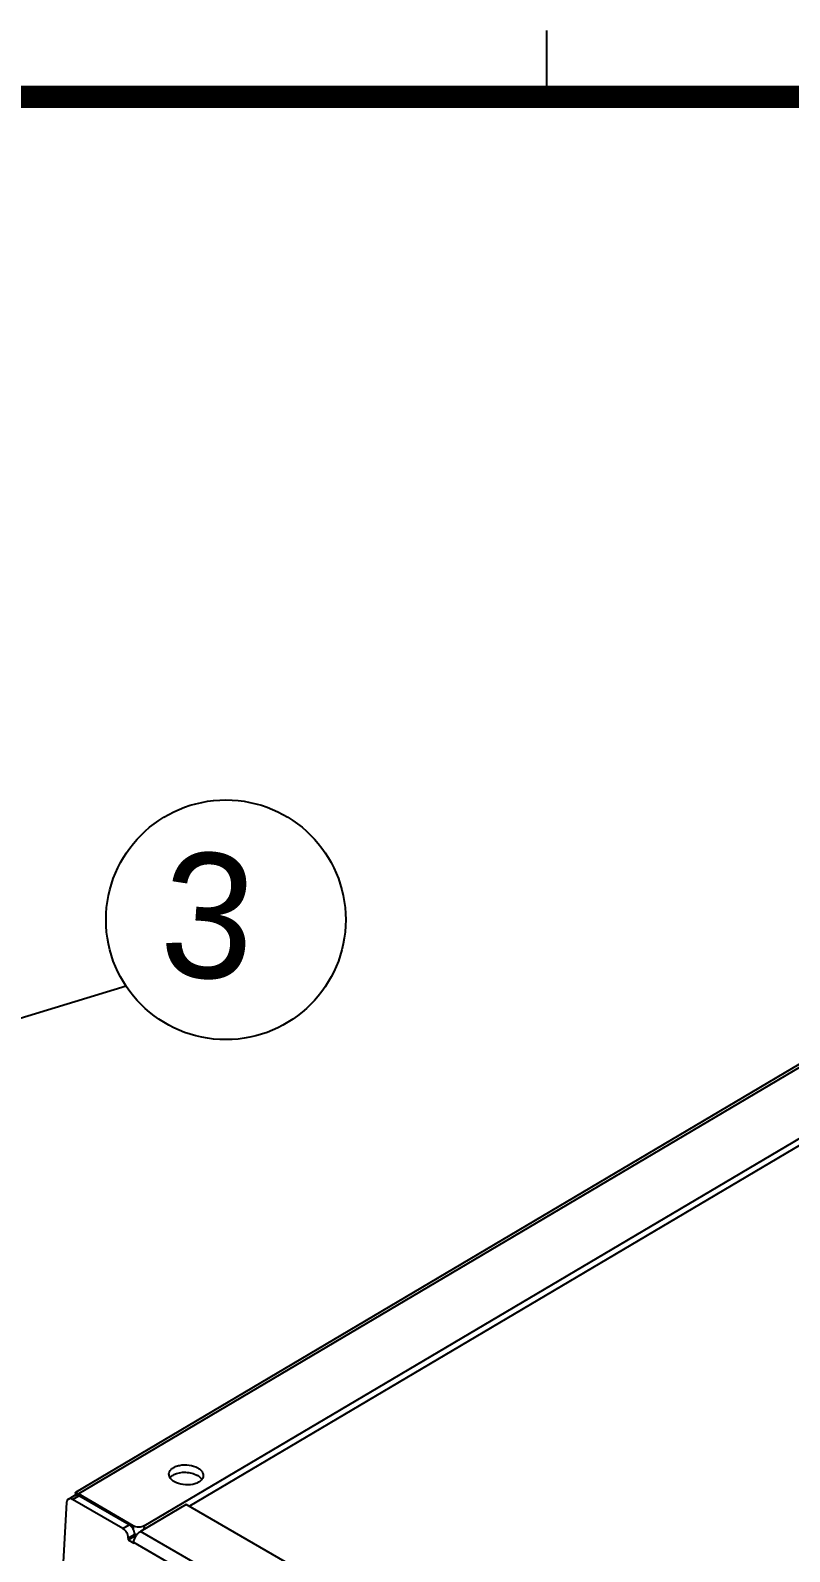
# Model space of a CAD drawing. Extents: x -425 to 6552, y -3049 to 3105.
# Drawn here: x 278.9 to 313.3, y -2076.4 to -2007.6 of the extents above; entities that cross this region are included whole.
import ezdxf

# ---------------------------------------------------------------- set-up
doc = ezdxf.new("R2010")
doc.units = 0
doc.layers.get('0').update_dxf_attribs({"linetype": 'CONTINUOUS'})
doc.layers.add('DIM', color=1, linetype='CONTINUOUS')
doc.styles.add('TEXTSTYLE_3', font='GOTHIC.TTF')

msp = doc.modelspace()

# ---------------------------------------------------------------- linework, layer by layer
msp.add_line((302.293, -2010.645), (302.293, -2007.645))
at = {"color": 7, "linetype": 'CONTINUOUS'}
for p, q in [((332.119, -2043.465), (280.974, -2073.708)), ((332.349, -2043.485), (281.113, -2073.782)), ((284.08, -2075.226), (334.848, -2045.207)), ((334.828, -2045.543), (286.131, -2074.339)), ((280.656, -2074.01), (280.938, -2073.844)), ((280.848, -2074.027), (281.13, -2073.861)), ((280.974, -2073.708), (280.967, -2073.827)), ((280.974, -2073.708), (280.974, -2073.708)), ((281.113, -2073.782), (281.109, -2073.85)), ((283.593, -2075.218), (281.113, -2073.782)), ((283.407, -2075.18), (281.13, -2073.861)), ((280.579, -2074.161), (279.065, -2100.725)), ((283.126, -2075.346), (280.848, -2074.027)), ((285.98, -2074.251), (283.914, -2075.473)), ((315.083, -2091.104), (285.98, -2074.251)), ((283.126, -2075.346), (283.407, -2075.18)), ((283.593, -2075.218), (283.584, -2075.37)), ((284.08, -2075.226), (284.072, -2075.379)), ((283.358, -2075.858), (283.64, -2075.691)), ((283.363, -2075.773), (283.358, -2075.858)), ((283.358, -2075.858), (283.611, -2076.004)), ((283.363, -2075.773), (283.644, -2075.607)), ((283.644, -2075.607), (283.64, -2075.691)), ((283.64, -2075.691), (283.691, -2075.721)), ((313.017, -2092.326), (283.914, -2075.473)), ((283.613, -2075.976), (283.611, -2076.004)), ((312.716, -2092.829), (283.613, -2075.976))]:
    msp.add_line(p, q, dxfattribs=at)
at = {"const_width": 1}
msp.add_lwpolyline([(552.293, -2010.645), (-247.707, -2010.645), (-247.707, -2560.645), (552.293, -2560.645)], close=True, dxfattribs=at)
at = {"color": 7, "linetype": 'CONTINUOUS'}
for centre, radius, start, end in [((285.559, -2073.286), 0.392, 138.92226, 142.23835), ((286.12, -2073.582), 0.739, 54.10063, 59.99648), ((277.31, -2080.357), 7.595, 59.95737, 60.21099), ((283.814, -2075.104), 0.512, 250.63338, 256.72148), ((283.33, -2075.589), 0.315, 356.77212, 0.34633), ((283.303, -2075.589), 0.342, 0.32214, 2.17522), ((283.826, -2075.058), 0.56, 256.67623, 260.33373), ((283.829, -2075.038), 0.579, 260.32326, 263.22382)]:
    msp.add_arc(centre, radius, start, end, dxfattribs=at)
for points, knots in [([(285.204, -2072.874), (285.206, -2072.83), (285.237, -2072.737), (285.343, -2072.624), (285.496, -2072.538), (285.756, -2072.46), (286.111, -2072.454), (286.389, -2072.537), (286.508, -2072.606)], [0, 0, 0, 0, 0.087517, 0.186754, 0.30308, 0.435509, 0.725354, 1, 1, 1, 1]), ([(285.452, -2073.231), (285.379, -2073.189), (285.256, -2073.094), (285.2, -2072.941), (285.204, -2072.874)], [0, 0, 0, 0, 0.555576, 1, 1, 1, 1]), ([(285.264, -2073.028), (285.274, -2073.016), (285.321, -2072.969), (285.378, -2072.931), (285.423, -2072.907)], [0, 0, 0, 0, 0.232443, 1, 1, 1, 1]), ([(285.423, -2072.907), (285.583, -2072.824), (285.96, -2072.766), (286.33, -2072.85), (286.489, -2072.942)], [0, 0, 0, 0, 0.494868, 1, 1, 1, 1]), ([(286.756, -2072.962), (286.754, -2073.006), (286.723, -2073.099), (286.617, -2073.212), (286.464, -2073.299), (286.204, -2073.376), (285.849, -2073.382), (285.571, -2073.299), (285.452, -2073.231)], [0, 0, 0, 0, 0.087517, 0.186754, 0.30308, 0.435509, 0.725354, 1, 1, 1, 1]), ([(286.508, -2072.606), (286.533, -2072.62), (286.619, -2072.676), (286.694, -2072.754), (286.726, -2072.82)], [0, 0, 0, 0, 0.278966, 1, 1, 1, 1]), ([(286.553, -2072.984), (286.567, -2072.994), (286.619, -2073.035), (286.665, -2073.085), (286.69, -2073.127)], [0, 0, 0, 0, 0.269263, 1, 1, 1, 1]), ([(286.726, -2072.82), (286.732, -2072.831), (286.751, -2072.876), (286.758, -2072.926), (286.756, -2072.962)], [0, 0, 0, 0, 0.260674, 1, 1, 1, 1]), ([(280.938, -2073.844), (280.964, -2073.829), (281.034, -2073.817), (281.098, -2073.843), (281.13, -2073.861)], [0, 0, 0, 0, 0.452829, 1, 1, 1, 1]), ([(280.974, -2073.708), (280.976, -2073.706), (280.986, -2073.714), (281.005, -2073.721), (281.04, -2073.741), (281.067, -2073.756), (281.083, -2073.765)], [0, 0, 0, 0, 0.062406, 0.240072, 0.550135, 1, 1, 1, 1]), ([(280.656, -2074.01), (280.633, -2074.024), (280.593, -2074.071), (280.581, -2074.13), (280.579, -2074.161)], [0, 0, 0, 0, 0.45952, 1, 1, 1, 1]), ([(280.848, -2074.027), (280.816, -2074.009), (280.753, -2073.983), (280.682, -2073.995), (280.656, -2074.01)], [0, 0, 0, 0, 0.547171, 1, 1, 1, 1]), ([(283.407, -2075.18), (283.476, -2075.219), (283.586, -2075.342), (283.642, -2075.497), (283.645, -2075.576)], [0, 0, 0, 0, 0.498909, 1, 1, 1, 1]), ([(284.08, -2075.226), (284.01, -2075.268), (283.836, -2075.298), (283.666, -2075.261), (283.593, -2075.218)], [0, 0, 0, 0, 0.490876, 1, 1, 1, 1]), ([(283.363, -2075.773), (283.367, -2075.69), (283.315, -2075.521), (283.199, -2075.389), (283.126, -2075.346)], [0, 0, 0, 0, 0.494633, 1, 1, 1, 1]), ([(283.613, -2075.976), (283.618, -2075.875), (283.676, -2075.725), (283.796, -2075.563), (283.873, -2075.497), (283.914, -2075.473)], [0, 0, 0, 0, 0.501936, 0.765686, 1, 1, 1, 1])]:
    msp.add_open_spline(points, degree=3, knots=knots, dxfattribs=at)
msp.add_open_spline([(283.641, -2075.664), (283.661, -2075.682), (283.678, -2075.701), (283.695, -2075.722)], degree=3, dxfattribs=at)
at = {"layer": 'DIM', "color": 1, "linetype": 'CONTINUOUS'}
msp.add_line((283.27, -2050.841), (244.107, -2062.772), dxfattribs=at)
msp.add_circle((287.776, -2047.835), 5.417, dxfattribs=at)

# ---------------------------------------------------------------- texts
at = {"layer": 'DIM', "color": 1, "linetype": 'CONTINUOUS', "insert": (285.085, -2044.687), "char_height": 5.635, "width": 12.77776, "attachment_point": 1, "rotation": 356.03574, "style": 'TEXTSTYLE_3'}
msp.add_mtext('3', dxfattribs=at)

doc.saveas('drawing.dxf')
